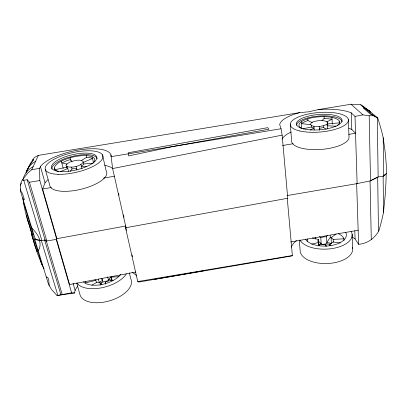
<?xml version="1.0" encoding="UTF-8"?>
<svg xmlns="http://www.w3.org/2000/svg" width="407" height="407" viewBox="0 0 407 407"><rect width="100%" height="100%" fill="white"/><g stroke="black" fill="none" stroke-linecap="round" stroke-linejoin="round"><path stroke-width="0.61" d="M126.022 227.691L112.617 168.554L110.928 154.914A37.164 12.597 -13 0 0 78.831 149.969A37.164 12.597 -13 0 0 40.395 166.483L39.576 168.386L39.82 180.545L56.726 239.311L46.342 241.051L44.633 240.105L60.938 294.805L71.627 292.831L74.603 292.969L75.102 290.394A33.466 17.689 -16.3 0 1 77.946 285.907M60.48 171.612L67.801 168.508A6.614 2.264 -13.2 0 1 66.585 167.226L54.935 169.719L54.467 167.023C58.064 161.172 65.425 159.346 71.571 157.367A20.772 7.056 -13.1 0 1 86.259 155.606L90.069 156.069L92.893 157.046L94.521 158.481L94.826 160.287L93.752 162.357L92.145 163.818M20.406 185.139L20.381 190.725L35.287 239.458L41.86 240.568L23.743 180.291C21.403 178.607 21.006 183.699 20.406 185.139L21.403 183.053M20.498 189.016L20.375 190.242L22.395 193.345L24.384 199.628L23.051 199.461M351.969 237.022A35.602 18.671 -1.8 0 1 355.102 238.97L358.592 244.302C367.312 243.671 374.75 238.293 378.886 230.769A268.717 242.384 4.2 0 0 383.409 212.82L384.956 197.985A250.804 139.372 -72.7 0 0 386.192 173.591M307.148 241.376L307.799 238.924M56.726 239.311L56.899 238.69L42.633 189.041L45.035 182.829A36.671 13.35 -13.4 0 1 47.995 179.691M327.905 124.644L327.248 125.824L336.101 126.16M44.134 268.935A137.836 122.151 -5.1 0 1 42.511 265.949L38.431 255.978A100.259 41.082 59.8 0 1 35.073 246.087L31.436 233.877L31.919 233.801L27.152 218.116M26.74 170.955L28.994 166.371L32.652 161.233A10.933 1.562 -45.5 0 0 33.298 159.865L33.171 159.31L30.418 163.395L26.852 170.986M74.603 292.969L57.026 295.513L51.786 289.82L48.586 284.554L34.799 239.54L35.18 238.446M22.965 198.056A140.746 127.259 -3.8 0 0 23.316 201.648L33.186 234.666L31.919 233.801M35.073 246.087L31.436 233.877M31.848 233.979L28.144 221.525M100.117 285.297L101.089 283.002L99.247 282.89L97.141 282.127L91.906 285.129M22.624 179.721L27.528 173.265L31.782 169.663L38.36 155.367L299.705 112.632L308.765 111.793L318.376 109.58L351.068 104.233L360.704 104.772L361.691 105.25L369.551 111.065L377.737 118.066A264.616 235.851 2.1 0 1 383.089 137.169L384.997 150.651A246.708 133.633 -71.8 0 1 386.65 173.514L383.598 176.089L377.681 177.076L378.485 231.13M83.226 162.225C79.711 166.677 72.68 167.821 67.338 166.748A6.624 2.249 -13.1 0 1 66.122 165.476L66.656 164.194L68.524 162.836A6.598 2.233 -13.1 0 1 72.268 161.269C75.671 160.465 80.118 159.051 83.135 161.447L83.659 163.975L83.165 164.86L81.354 166.239L86.259 166.677M330.189 235.348L330.296 237.235L326.826 242.46L331.384 243.401L332.977 241.987L340.318 242.959M326.913 243.91L326.49 236.752L327.538 235.2M38.207 250.671C40.379 247.721 40.491 243.737 39.454 240.328M70.269 171.383L72.014 168.946L76.491 168.198L76.648 170.024M312.276 237.917L318.396 239.448L317.765 240.995L318.457 242.501L318.645 245.38M321.988 120.584L324.16 118.376L324.064 116.631A20.482 6.909 -4.7 0 0 309.03 118.457L304.914 119.821L301.709 121.444L299.638 123.224L298.855 125.051L299.445 126.801L300.417 127.569A15.405 5.225 -4.8 0 0 301.399 128.353M337.296 125.671L339.189 123.809L339.682 121.958L338.761 120.233C334.615 117.038 329.075 116.906 324.064 116.631M287.266 198.336L292.363 255.53L291.941 255.947L138.756 282.041L137.749 281.568L125.534 227.772L125.463 226.048L126.435 230.342M111.086 277.121L108.313 279.599L110.74 280.052L111.884 280.728L110.902 276.806M384.005 175.427L385.75 173.957M318.483 245.869L320.965 244.078L325.798 244.785L326.144 246.657M329.868 245.833L329.767 244.093L331.39 243.381L331.069 237.678L336.182 233.979M81.278 160.612L86.676 157.321L90.486 157.789L92.491 158.486L83.471 162.322M310.18 130.067L314.046 128.032A6.517 2.218 -4.7 0 1 311.335 127.015L302.945 128.836M326.806 121.942L332.031 119.185L324.16 118.376M358.592 244.302L356.654 183.689L370.518 180.835L378.144 176.999L377.284 117.791L373.407 115.71L360.704 104.772M377.136 177.35L370.049 180.912L371.291 239.794M319.393 236.676L320.797 237.744L323.463 236.935L326.49 236.752M38.36 155.367L34.539 157.372L32.86 159.615L33.216 160.246M100.651 283.099A5.963 3.114 -16.2 0 1 102.879 282.026L105.815 281.161L108.674 281.018L107.611 276.806M105.398 284.015L105.159 282.295L109.442 279.98L113.126 280.718M323.59 125.748L326.74 124.42L327.564 123.636L327.808 122.853L327.462 122.12C323.468 119.638 318.208 120.457 313.894 121.627A6.497 2.188 -4.7 0 0 311.223 123.006L310.495 124.166L311.218 125.229A6.522 2.203 -4.7 0 0 313.934 126.236L319.22 126.48L323.59 125.748L323.692 127.554L326.088 129.289M312.357 122.629L307.962 120.589L305.036 121.566L301.363 123.606L310.714 124.705M299.705 112.632L294.582 114.102A39.489 13.248 -4.7 0 0 279.67 124.557L281.054 128.749L282.137 135.144L287.744 198.255L125.534 227.772M311.721 244.185L318.457 242.501M322.049 244.546L325.905 243.874L329.818 244.276M95.808 279.782L95.869 280.321L85.353 282.901L85.246 281.619M57.026 295.513L60.938 294.805M323.692 127.554L319.327 128.281L319.765 130.031M112.617 168.554L282.137 135.144M202.991 270.909L154.365 279.38M204.238 270.665L205.484 270.421M318.376 109.58L324.43 109.218A39.489 13.248 -4.7 0 1 351.205 112.831L355.006 116.402L362.891 114.866L369.174 115.766L373.407 115.71M135.892 272.024L69.587 284.564L56.583 239.382M56.899 238.69L125.951 225.966M42.633 189.041L51.328 187.485M103.49 178.154L114.672 176.155M290.684 241.951L358.145 230.245M287.011 195.584L357.127 183.613L355.006 116.402M282.544 145.508L293.152 143.727M348.677 134.412L355.54 133.262L351.78 129.431A38.97 14.047 -4.4 0 0 348.987 128.332M137.749 281.568L292.363 255.53M26.694 215.14L26.399 215.186L27.004 217.531M31.37 234.061L32.708 234.747L33.847 234.554M34.799 239.54L41.372 240.649L45.126 240.023L46.841 240.964L29.436 182.255L27.177 179.726L23.743 180.291M29.436 182.255L39.82 180.545M31.782 169.663L39.576 168.386M110.913 156.675L281.054 128.749M327.554 123.906L339.296 122.883L339.219 121.093M83.659 163.975L92.872 163.222M331.069 237.678L333.216 239.387L343.925 238.812L344.001 240.542M118.941 276.729L111.335 277.081L112.174 280.459M362.271 106.263L363.263 106.395L364.708 107.906L369.51 111.035L370.024 111.93M330.296 237.235L331.954 237.515M46.271 276.999L47.553 277.264C49.603 279.543 48.397 283.633 49.471 285.521M67.175 164.158L61.767 162.912L67.058 160.587L70.584 159.513L72.105 162.001M58.542 171.591L57.184 171.037A15.67 5.322 -13.2 0 1 54.457 167.969M338.334 233.618L341.432 235.419L343.493 237.602L343.925 238.812M377.737 118.066L372.425 114.866L370.909 114.616L363.319 108.048L364.789 108.293L369.948 111.401L370.258 112.363M318.366 241.28L321.164 243.442A5.881 3.053 -1.9 0 0 318.773 245.167L318.396 239.448M351.068 104.233L362.891 114.866M329.767 244.093L330.983 245.472M101.46 278.413L102.518 280.606A5.968 3.103 -16.2 0 0 99.247 282.489L98.367 279.136M39.947 240.247C38.426 235.541 35.343 231.502 31.817 228.108L31.634 226.897M36.187 249.14L37.164 251.862M35.312 246.444L36.014 248.601M32.708 234.747L41.916 264.769M41.372 240.649L57.83 295.334M46.342 241.051L62.195 294.439M27.177 179.726L45.126 240.023M44.938 239.825L45.294 241.015M56.232 239.392L71.627 292.831M73.082 283.292L75.102 290.394M40.395 166.483L45.035 182.829M45.35 169.571L50.005 186.141A29.197 10.582 -13.4 0 0 82.947 188.762A29.197 10.582 -13.4 0 0 106.217 171.082L102.422 154.746M76.72 283.069L80.082 295.034A26.659 14.031 -16.2 0 0 110.902 300.427A26.659 14.031 -16.2 0 0 130.744 278.714L129.365 272.792M61.309 161.192L63.217 168.371M66.275 166.061L66.585 167.226M95.869 280.321L96.459 282.57M67.338 166.748L68.549 171.352M71.556 167.18L72.014 168.946M101.089 283.002L101.531 284.702M101.938 278.373L102.879 282.026M70.141 157.804L70.894 160.714M105.159 282.295L105.591 283.994M76.043 166.432L76.933 169.912M80.912 164.479L81.924 168.518M86.259 155.606L86.676 157.321M92.079 156.761L93.518 162.754M110.928 154.914L111.34 156.741M118.569 193.376L118.986 195.218M123.443 214.896L123.998 217.358M131.995 254.858L132.412 256.7M23.499 203.042L25.305 211.625A102.625 43.106 60.8 0 0 28.078 221.703M369.51 111.035L369.546 111.36M299.282 240.028L300.112 250.112A26.302 13.777 -1.7 0 0 328.118 263.482A26.302 13.777 -1.7 0 0 352.411 247.161M290.257 124.084L291.616 140.685A28.79 10.363 -4.3 0 0 320.68 149.466A28.79 10.363 -4.3 0 0 348.997 136.63L348.372 119.648M301.231 121.851L301.724 128.551M307.845 118.849L307.962 120.589M315.44 237.24L315.567 239.118M311.218 125.229L311.335 127.015M320.797 237.744L321.225 244.409M313.934 126.236L314.168 129.93M319.22 126.48L319.434 130.031M325.798 244.785L325.87 245.945M327.462 122.12L327.523 123.311M327.152 124.028L327.416 128.994M333.216 239.387L333.369 242.267M331.944 117.425L332.275 124.155M352.126 234.223L352.65 248.356M351.205 112.831L351.78 129.431M354.818 230.764L355.102 238.97M369.174 115.766L370.518 180.835M383.135 176.165L383.511 212.301M383.211 137.714L383.598 176.089M22.914 179.874A24.308 21.21 15.4 0 1 33.165 166.651M25.936 172.904A23.779 20.838 15.9 0 1 28.261 167.903L29.08 166.763A23.779 20.838 15.9 0 1 35.648 161.264M291.244 247.166A35.602 18.671 -1.8 0 1 296.566 240.542M132.158 272.441A33.466 17.689 -16.3 0 1 136.635 275.926M104.757 165.349A36.671 13.35 -13.4 0 1 112.8 168.656M281.959 139.067A38.97 14.047 -4.4 0 1 291.203 132.01M345.655 232.28A20.905 10.516 -2.1 0 1 331.191 245.518A20.905 10.516 -2.1 0 1 305.469 239.163M351.144 231.359A26.618 13.39 -2.1 0 1 332.89 248.438A26.618 13.39 -2.1 0 1 299.995 240.161M120.742 274.328A21.189 10.709 -15.8 0 1 102.055 284.483A21.189 10.709 -15.8 0 1 83.46 281.944M126.424 273.886A26.979 13.64 -15.8 0 1 100.936 287.932A26.979 13.64 -15.8 0 1 76.999 282.926M51.918 169.042A23.209 7.881 -13.1 0 1 73.194 156.181A23.209 7.881 -13.1 0 1 97.192 158.842M296.505 125.229A22.878 7.718 -4.7 0 1 319.057 116.036A22.878 7.718 -4.7 0 1 342.104 121.769M173.982 146.322L128.581 155.922L128.215 152.778L267.73 127.661L268.885 129.217L173.982 146.322M58.15 174.318A29.589 9.982 -13 0 0 102.94 157.275A29.589 9.982 -13 0 0 61.147 156.049A29.589 9.982 -13 0 0 58.15 174.318M61.457 171.596A23.235 7.835 -13 0 0 96.8 158.298A23.235 7.835 -13 0 0 64.184 157.188A23.235 7.835 -13 0 0 61.457 171.596M299.822 130.978A29.172 9.773 -4.7 0 0 347.766 122.283A29.172 9.773 -4.7 0 0 310.399 113.609A29.172 9.773 -4.7 0 0 299.822 130.978M303.749 128.922A22.909 7.672 -4.7 0 0 341.504 122.197A22.909 7.672 -4.7 0 0 312.388 115.288A22.909 7.672 -4.7 0 0 303.749 128.922"/></g></svg>
